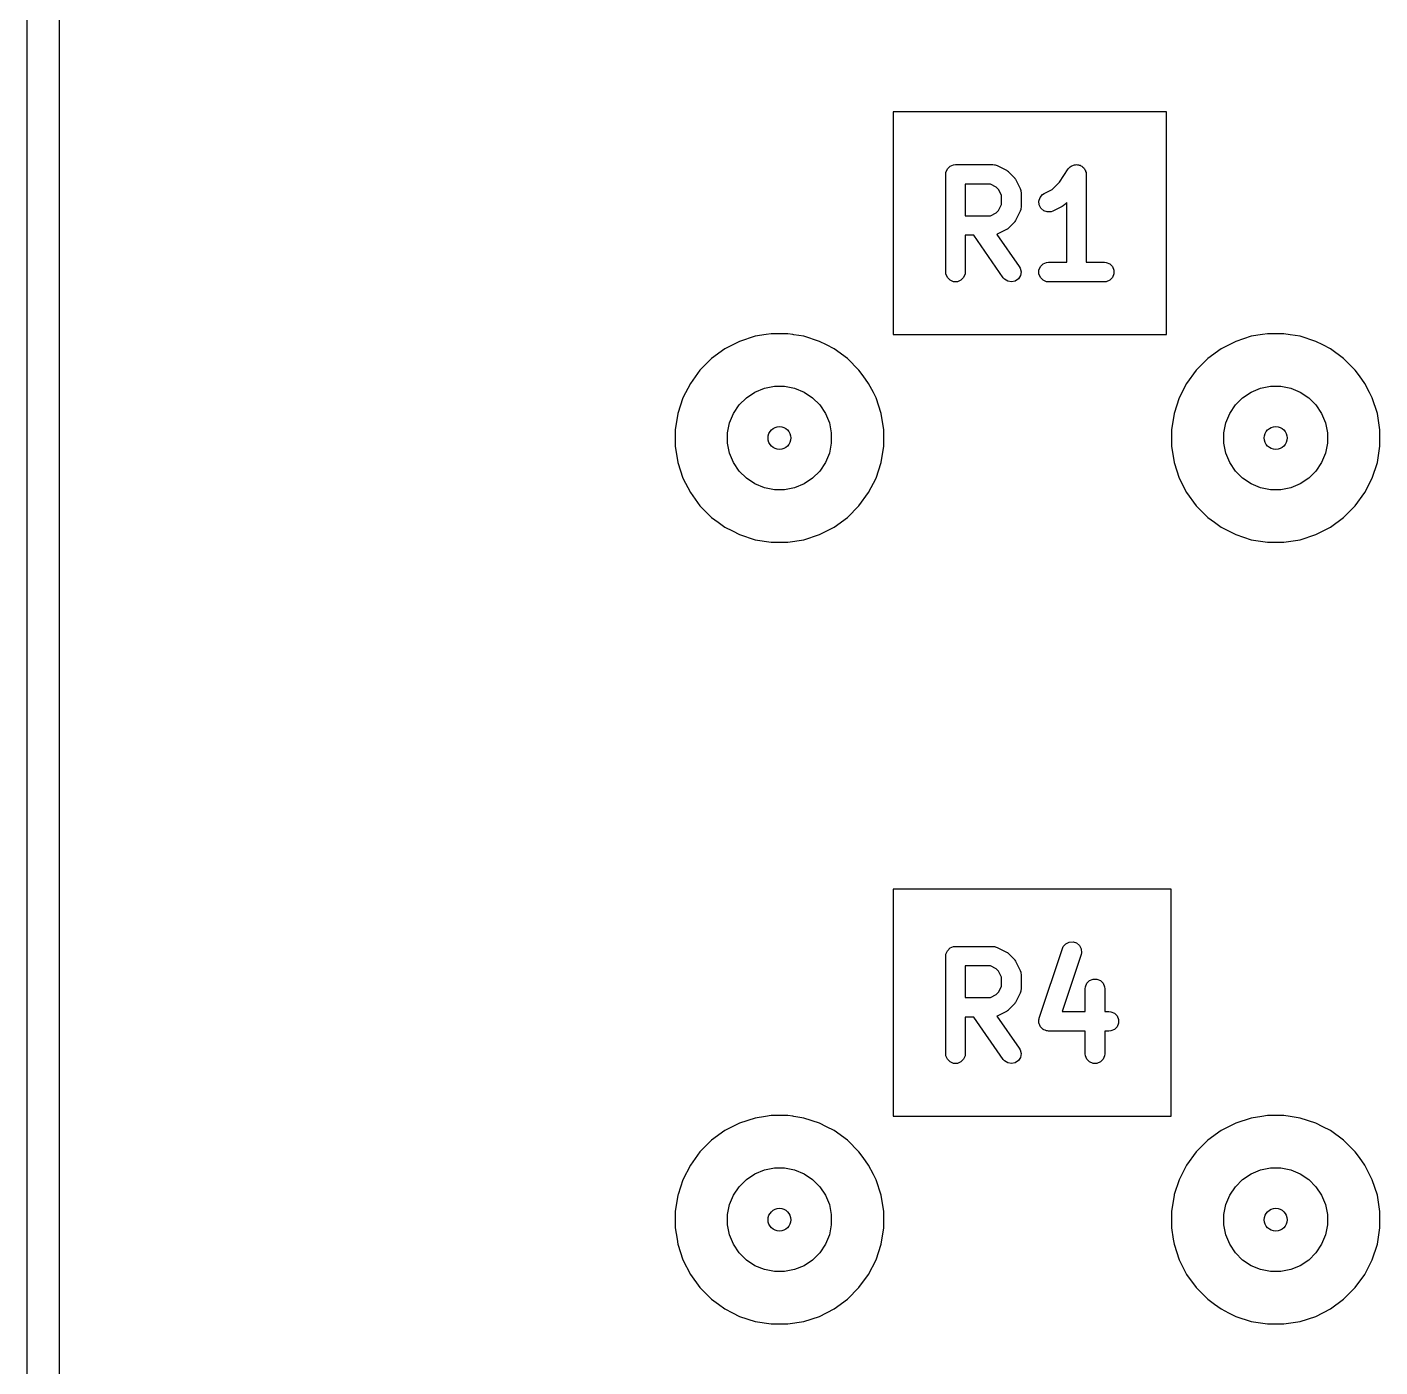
# Model space of a CAD drawing. Extents: x 20 to 124, y -124 to -20.
# Drawn here: x 20 to 40.77, y -99.23 to -78.66 of the extents above; entities that cross this region are included whole.
import ezdxf

# ---------------------------------------------------------------- set-up
doc = ezdxf.new("R2010")
doc.units = 0
doc.layers.add('BLACK', color=7, linetype='CONTINUOUS')
doc.layers.add('WHITE', color=7, linetype='CONTINUOUS')

msp = doc.modelspace()

# ---------------------------------------------------------------- linework, layer by layer
at = {"layer": 'BLACK', "linetype": 'CONTINUOUS'}
for p, q in [((20.5005, -84.844038), (20.5005, -73.844038)), ((37.497972, -79.964984), (33.301257, -79.964984)), ((33.301257, -79.964984), (33.301257, -83.381655)), ((37.497972, -83.381655), (37.497972, -79.964984)), ((34.132037, -80.839992), (34.173421, -80.798608)), ((34.173421, -80.798608), (34.227493, -80.77621)), ((34.227493, -80.77621), (34.256757, -80.773328)), ((34.256757, -80.773328), (34.828186, -80.773328)), ((34.828186, -80.773328), (34.85745, -80.77621)), ((34.85745, -80.77621), (34.86243, -80.778273)), ((34.86243, -80.778273), (34.867805, -80.778655)), ((34.867805, -80.778655), (34.895268, -80.789164)), ((34.895268, -80.789164), (35.038125, -80.860593)), ((36.007723, -80.817372), (36.020065, -80.809106)), ((36.020065, -80.809106), (36.030564, -80.798608)), ((36.030564, -80.798608), (36.04414, -80.792984)), ((36.04414, -80.792984), (36.056353, -80.784806)), ((36.056353, -80.784806), (36.070914, -80.781893)), ((36.070914, -80.781893), (36.084636, -80.77621)), ((36.084636, -80.77621), (36.099333, -80.77621)), ((36.099333, -80.77621), (36.113743, -80.773328)), ((36.113743, -80.773328), (36.128313, -80.77621)), ((36.128313, -80.77621), (36.143164, -80.77621)), ((36.143164, -80.77621), (36.156738, -80.781832)), ((36.156738, -80.781832), (36.171157, -80.784685)), ((36.171157, -80.784685), (36.183517, -80.792925)), ((36.183517, -80.792925), (36.197236, -80.798608)), ((36.197236, -80.798608), (36.207625, -80.808997)), ((36.207625, -80.808997), (36.219856, -80.817151)), ((34.106757, -80.923328), (34.109639, -80.894064)), ((34.106757, -82.423328), (34.106757, -80.923328)), ((34.109639, -80.894064), (34.132037, -80.839992)), ((35.038125, -80.860593), (35.05072, -80.868521)), ((35.05072, -80.868521), (35.054377, -80.870036)), ((35.054377, -80.870036), (35.058494, -80.873415)), ((35.058494, -80.873415), (35.063011, -80.876258)), ((35.063011, -80.876258), (35.065608, -80.879252)), ((35.065608, -80.879252), (35.077108, -80.88869)), ((35.077108, -80.88869), (35.148537, -80.960118)), ((35.148537, -80.960118), (35.157979, -80.971623)), ((35.157979, -80.971623), (35.160971, -80.974218)), ((35.160971, -80.974218), (35.16381, -80.978728)), ((35.16381, -80.978728), (35.167192, -80.982849)), ((35.167192, -80.982849), (35.168707, -80.986508)), ((35.168707, -80.986508), (35.176636, -80.999103)), ((35.176636, -80.999103), (35.248064, -81.141961)), ((35.854473, -81.042051), (35.989093, -80.840123)), ((35.989093, -80.840123), (35.989159, -80.840042)), ((35.989159, -80.840042), (35.98918, -80.839992)), ((35.98918, -80.839992), (35.989291, -80.83988)), ((35.989291, -80.83988), (36.007723, -80.817372)), ((36.219856, -80.817151), (36.228121, -80.829493)), ((36.228121, -80.829493), (36.23862, -80.839992)), ((36.23862, -80.839992), (36.244243, -80.853568)), ((36.244243, -80.853568), (36.252422, -80.865781)), ((36.252422, -80.865781), (36.255334, -80.880343)), ((36.255334, -80.880343), (36.261018, -80.894064)), ((36.261018, -80.894064), (36.263869, -80.923016)), ((36.263869, -80.923016), (36.2639, -80.92317)), ((36.2639, -80.92317), (36.263889, -80.923222)), ((36.263889, -80.923222), (36.2639, -80.923328)), ((36.2639, -80.923328), (36.2639, -82.273328)), ((34.792776, -81.073328), (34.406757, -81.073328)), ((34.406757, -81.073328), (34.406757, -81.559042)), ((34.88219, -81.118035), (34.792776, -81.073328)), ((34.919194, -81.155039), (34.88219, -81.118035)), ((34.9639, -81.244451), (34.919194, -81.155039)), ((35.248064, -81.141961), (35.258574, -81.169424)), ((35.258574, -81.169424), (35.258955, -81.174799)), ((35.258955, -81.174799), (35.261018, -81.179778)), ((35.261018, -81.179778), (35.2639, -81.209042)), ((35.2639, -81.209042), (35.2639, -81.423328)), ((35.593361, -81.233401), (35.618247, -81.217736)), ((35.618247, -81.217736), (35.739332, -81.157192)), ((35.739332, -81.157192), (35.854473, -81.042051)), ((34.919193, -81.477331), (34.9639, -81.387918)), ((34.9639, -81.387918), (34.9639, -81.244451)), ((35.2639, -81.423328), (35.261018, -81.452592)), ((35.536507, -81.333139), (35.555014, -81.277616)), ((35.540656, -81.391519), (35.536507, -81.333139)), ((35.56683, -81.443868), (35.540656, -81.391519)), ((35.555014, -81.277616), (35.593361, -81.233401)), ((35.895268, -81.414635), (35.752411, -81.486064)), ((35.907861, -81.406707), (35.895268, -81.414635)), ((35.911521, -81.405192), (35.907861, -81.406707)), ((35.91564, -81.40181), (35.911521, -81.405192)), ((35.920154, -81.39897), (35.91564, -81.40181)), ((35.92275, -81.395976), (35.920154, -81.39897)), ((35.934252, -81.386537), (35.92275, -81.395976)), ((35.9639, -81.356889), (35.934252, -81.386537)), ((35.9639, -82.273328), (35.9639, -81.356889)), ((34.406757, -81.559042), (34.792776, -81.559042)), ((34.792776, -81.559042), (34.882188, -81.514336)), ((34.882188, -81.514336), (34.919193, -81.477331)), ((35.176636, -81.633267), (35.168709, -81.645858)), ((35.248064, -81.490409), (35.176636, -81.633267)), ((35.258574, -81.462946), (35.248064, -81.490409)), ((35.258955, -81.45757), (35.258574, -81.462946)), ((35.261018, -81.452592), (35.258955, -81.45757)), ((35.611045, -81.482215), (35.56683, -81.443868)), ((35.666568, -81.500722), (35.611045, -81.482215)), ((35.724948, -81.496573), (35.666568, -81.500722)), ((35.752411, -81.486064), (35.724948, -81.496573)), ((34.895268, -81.843206), (34.891833, -81.84452)), ((34.891833, -81.84452), (35.236785, -82.337309)), ((35.038125, -81.771778), (34.895268, -81.843206)), ((35.050718, -81.76385), (35.038125, -81.771778)), ((35.054378, -81.762335), (35.050718, -81.76385)), ((35.058497, -81.758953), (35.054378, -81.762335)), ((35.063011, -81.756113), (35.058497, -81.758953)), ((35.065607, -81.753119), (35.063011, -81.756113)), ((35.077109, -81.74368), (35.065607, -81.753119)), ((35.148538, -81.672251), (35.077109, -81.74368)), ((35.157979, -81.660746), (35.148538, -81.672251)), ((35.160971, -81.658152), (35.157979, -81.660746)), ((35.163809, -81.653642), (35.160971, -81.658152)), ((35.167193, -81.64952), (35.163809, -81.653642)), ((35.168709, -81.645858), (35.167193, -81.64952)), ((34.535802, -81.859042), (34.406757, -81.859042)), ((34.406757, -81.859042), (34.406757, -82.423328)), ((34.991015, -82.509347), (34.535802, -81.859042)), ((34.109639, -82.452592), (34.106757, -82.423328)), ((34.132037, -82.506664), (34.109639, -82.452592)), ((34.403875, -82.452592), (34.381477, -82.506664)), ((34.406757, -82.423328), (34.403875, -82.452592)), ((35.236785, -82.337309), (35.251206, -82.362935)), ((35.251206, -82.362935), (35.263865, -82.420077)), ((35.263865, -82.420077), (35.253694, -82.477713)), ((35.538211, -82.394064), (35.560609, -82.339992)), ((35.538211, -82.452592), (35.538211, -82.394064)), ((35.560609, -82.506664), (35.538211, -82.452592)), ((35.560609, -82.339992), (35.601993, -82.298608)), ((35.601993, -82.298608), (35.656065, -82.27621)), ((35.656065, -82.27621), (35.685329, -82.273328)), ((35.685329, -82.273328), (35.9639, -82.273328)), ((36.2639, -82.273328), (36.542472, -82.273328)), ((36.542472, -82.273328), (36.571736, -82.27621)), ((36.571736, -82.27621), (36.625808, -82.298608)), ((36.625808, -82.298608), (36.667192, -82.339992)), ((36.667192, -82.339992), (36.68959, -82.394064)), ((36.68959, -82.452592), (36.667192, -82.506664)), ((36.68959, -82.394064), (36.68959, -82.452592)), ((34.173421, -82.548048), (34.132037, -82.506664)), ((34.227493, -82.570446), (34.173421, -82.548048)), ((34.286021, -82.570446), (34.227493, -82.570446)), ((34.340093, -82.548048), (34.286021, -82.570446)), ((34.381477, -82.506664), (34.340093, -82.548048)), ((35.010158, -82.531669), (34.991015, -82.509347)), ((35.059515, -82.563122), (35.010158, -82.531669)), ((35.117151, -82.573293), (35.059515, -82.563122)), ((35.174293, -82.560634), (35.117151, -82.573293)), ((35.222241, -82.52707), (35.174293, -82.560634)), ((35.253694, -82.477713), (35.222241, -82.52707)), ((35.601993, -82.548048), (35.560609, -82.506664)), ((35.656065, -82.570446), (35.601993, -82.548048)), ((35.685329, -82.573328), (35.656065, -82.570446)), ((36.542472, -82.573328), (35.685329, -82.573328)), ((36.571736, -82.570446), (36.542472, -82.573328)), ((36.625808, -82.548048), (36.571736, -82.570446)), ((36.667192, -82.506664), (36.625808, -82.548048)), ((30.939516, -83.48676), (30.715051, -83.601132)), ((31.179114, -83.40891), (30.939516, -83.48676)), ((31.351195, -83.381655), (31.179114, -83.40891)), ((31.427938, -83.3695), (31.351195, -83.381655)), ((31.679862, -83.3695), (31.427938, -83.3695)), ((31.756605, -83.381655), (31.679862, -83.3695)), ((31.77583, -83.3847), (31.756605, -83.381655)), ((31.928685, -83.40891), (31.77583, -83.3847)), ((32.168283, -83.48676), (31.928685, -83.40891)), ((32.277318, -83.542317), (32.168283, -83.48676)), ((33.301257, -83.381655), (37.497972, -83.381655)), ((38.559516, -83.48676), (38.335051, -83.601132)), ((38.799114, -83.40891), (38.559516, -83.48676)), ((38.971195, -83.381655), (38.799114, -83.40891)), ((39.047938, -83.3695), (38.971195, -83.381655)), ((39.299862, -83.3695), (39.047938, -83.3695)), ((39.39583, -83.3847), (39.299862, -83.3695)), ((39.548685, -83.40891), (39.39583, -83.3847)), ((39.788283, -83.48676), (39.548685, -83.40891)), ((39.897318, -83.542317), (39.788283, -83.48676)), ((30.715051, -83.601132), (30.51125, -83.749201)), ((32.392745, -83.60113), (32.277318, -83.542317)), ((32.392747, -83.601131), (32.392745, -83.60113)), ((32.392748, -83.601132), (32.392747, -83.601131)), ((32.596549, -83.749201), (32.392748, -83.601132)), ((38.335051, -83.601132), (38.13125, -83.749201)), ((40.012745, -83.60113), (39.897318, -83.542317)), ((40.012747, -83.601131), (40.012745, -83.60113)), ((40.012748, -83.601132), (40.012747, -83.601131)), ((40.216549, -83.749201), (40.012748, -83.601132)), ((30.333101, -83.92735), (30.185032, -84.131151)), ((30.333105, -83.927345), (30.333101, -83.92735)), ((30.511245, -83.749205), (30.333105, -83.927345)), ((30.51125, -83.749201), (30.511245, -83.749205)), ((32.596554, -83.749205), (32.596549, -83.749201)), ((32.774694, -83.927345), (32.596554, -83.749205)), ((32.774698, -83.92735), (32.774694, -83.927345)), ((32.839139, -84.016046), (32.774698, -83.92735)), ((37.953101, -83.92735), (37.805032, -84.131151)), ((37.953105, -83.927345), (37.953101, -83.92735)), ((38.131245, -83.749205), (37.953105, -83.927345)), ((38.13125, -83.749201), (38.131245, -83.749205)), ((40.216554, -83.749205), (40.216549, -83.749201)), ((40.394694, -83.927345), (40.216554, -83.749205)), ((40.394698, -83.92735), (40.394694, -83.927345)), ((40.459139, -84.016046), (40.394698, -83.92735)), ((30.185032, -84.131151), (30.07066, -84.355616)), ((32.92277, -84.131155), (32.839139, -84.016046)), ((32.995647, -84.274184), (32.92277, -84.131155)), ((37.805032, -84.131151), (37.69066, -84.355616)), ((40.54277, -84.131155), (40.459139, -84.016046)), ((40.615647, -84.274184), (40.54277, -84.131155)), ((31.046385, -84.351592), (31.176783, -84.264463)), ((31.176783, -84.264463), (31.321672, -84.204448)), ((31.321672, -84.204448), (31.475486, -84.173852)), ((31.475486, -84.173852), (31.632314, -84.173852)), ((31.632314, -84.173852), (31.786128, -84.204448)), ((31.786128, -84.204448), (31.931017, -84.264463)), ((31.931017, -84.264463), (32.061415, -84.351592)), ((33.037139, -84.355616), (32.995647, -84.274184)), ((38.666385, -84.351592), (38.796783, -84.264463)), ((38.796783, -84.264463), (38.941672, -84.204448)), ((38.941672, -84.204448), (39.095486, -84.173852)), ((39.095486, -84.173852), (39.252314, -84.173852)), ((39.252314, -84.173852), (39.406128, -84.204448)), ((39.406128, -84.204448), (39.551017, -84.264463)), ((39.551017, -84.264463), (39.681415, -84.351592)), ((40.657139, -84.355616), (40.615647, -84.274184)), ((30.07066, -84.355616), (29.99281, -84.595214)), ((30.848363, -84.592883), (30.935492, -84.462485)), ((30.935492, -84.462485), (31.046385, -84.351592)), ((32.061415, -84.351592), (32.172308, -84.462485)), ((32.172308, -84.462485), (32.259437, -84.592883)), ((33.037139, -84.355618), (33.037139, -84.355616)), ((33.037141, -84.355621), (33.037139, -84.355618)), ((33.11499, -84.595215), (33.037141, -84.355621)), ((37.69066, -84.355616), (37.61281, -84.595214)), ((38.468363, -84.592883), (38.555492, -84.462485)), ((38.555492, -84.462485), (38.666385, -84.351592)), ((39.681415, -84.351592), (39.792308, -84.462485)), ((39.792308, -84.462485), (39.879437, -84.592883)), ((40.657139, -84.355618), (40.657139, -84.355616)), ((40.657141, -84.355621), (40.657139, -84.355618)), ((40.73499, -84.595215), (40.657141, -84.355621)), ((29.99281, -84.595214), (29.9534, -84.844038)), ((30.757752, -84.891586), (30.788348, -84.737772)), ((30.788348, -84.737772), (30.848363, -84.592883)), ((32.259437, -84.592883), (32.319452, -84.737772)), ((32.319452, -84.737772), (32.350048, -84.891586)), ((33.1544, -84.844038), (33.11499, -84.595215)), ((37.61281, -84.595214), (37.5734, -84.844038)), ((38.377752, -84.891586), (38.408348, -84.737772)), ((38.408348, -84.737772), (38.468363, -84.592883)), ((39.879437, -84.592883), (39.939452, -84.737772)), ((39.939452, -84.737772), (39.970048, -84.891586)), ((40.7744, -84.844038), (40.73499, -84.595215)), ((20.5005, -96.844038), (20.5005, -84.844038)), ((29.9534, -84.844038), (29.9534, -85.095961)), ((30.757752, -85.048414), (30.757752, -84.891586)), ((32.350048, -84.891586), (32.350048, -85.048414)), ((33.1544, -85.095962), (33.1544, -84.844038)), ((37.5734, -84.844038), (37.5734, -85.095961)), ((38.377752, -85.048414), (38.377752, -84.891586)), ((39.970048, -84.891586), (39.970048, -85.048414)), ((40.7744, -85.095962), (40.7744, -84.844038)), ((29.9534, -85.095961), (29.99281, -85.344785)), ((30.788348, -85.202228), (30.757752, -85.048414)), ((32.350048, -85.048414), (32.319452, -85.202228)), ((33.11499, -85.344785), (33.1544, -85.095962)), ((37.5734, -85.095961), (37.61281, -85.344785)), ((38.408348, -85.202228), (38.377752, -85.048414)), ((39.970048, -85.048414), (39.939452, -85.202228)), ((40.73499, -85.344785), (40.7744, -85.095962)), ((29.99281, -85.344785), (30.07066, -85.584383)), ((30.848363, -85.347117), (30.788348, -85.202228)), ((30.935492, -85.477515), (30.848363, -85.347117)), ((32.259437, -85.347117), (32.172308, -85.477515)), ((32.319452, -85.202228), (32.259437, -85.347117)), ((33.037141, -85.584379), (33.11499, -85.344785)), ((37.61281, -85.344785), (37.69066, -85.584383)), ((38.468363, -85.347117), (38.408348, -85.202228)), ((38.555492, -85.477515), (38.468363, -85.347117)), ((39.879437, -85.347117), (39.792308, -85.477515)), ((39.939452, -85.202228), (39.879437, -85.347117)), ((40.657141, -85.584379), (40.73499, -85.344785)), ((30.07066, -85.584383), (30.185032, -85.808848)), ((31.046385, -85.588408), (30.935492, -85.477515)), ((31.176783, -85.675537), (31.046385, -85.588408)), ((32.061415, -85.588408), (31.931017, -85.675537)), ((32.172308, -85.477515), (32.061415, -85.588408)), ((32.92277, -85.808845), (33.037141, -85.584379)), ((37.69066, -85.584383), (37.805032, -85.808848)), ((38.666385, -85.588408), (38.555492, -85.477515)), ((38.796783, -85.675537), (38.666385, -85.588408)), ((39.681415, -85.588408), (39.551017, -85.675537)), ((39.792308, -85.477515), (39.681415, -85.588408)), ((40.54277, -85.808845), (40.657141, -85.584379)), ((31.321672, -85.735552), (31.176783, -85.675537)), ((31.475486, -85.766148), (31.321672, -85.735552)), ((31.632314, -85.766148), (31.475486, -85.766148)), ((31.786128, -85.735552), (31.632314, -85.766148)), ((31.931017, -85.675537), (31.786128, -85.735552)), ((38.941672, -85.735552), (38.796783, -85.675537)), ((39.095486, -85.766148), (38.941672, -85.735552)), ((39.252314, -85.766148), (39.095486, -85.766148)), ((39.406128, -85.735552), (39.252314, -85.766148)), ((39.551017, -85.675537), (39.406128, -85.735552)), ((30.185032, -85.808848), (30.333101, -86.012649)), ((32.774693, -86.012656), (32.92277, -85.808845)), ((37.805032, -85.808848), (37.953101, -86.012649)), ((40.394693, -86.012656), (40.54277, -85.808845)), ((30.333101, -86.012649), (30.333105, -86.012654)), ((30.333105, -86.012654), (30.511245, -86.190794)), ((30.511245, -86.190794), (30.51125, -86.190798)), ((30.51125, -86.190798), (30.612587, -86.264423)), ((32.392745, -86.33887), (32.596556, -86.190793)), ((32.596556, -86.190793), (32.774693, -86.012656)), ((37.953101, -86.012649), (37.953105, -86.012654)), ((37.953105, -86.012654), (38.131245, -86.190794)), ((38.131245, -86.190794), (38.13125, -86.190798)), ((38.13125, -86.190798), (38.232587, -86.264423)), ((40.012745, -86.33887), (40.216556, -86.190793)), ((40.216556, -86.190793), (40.394693, -86.012656)), ((30.612587, -86.264423), (30.715055, -86.33887)), ((30.715055, -86.33887), (30.830486, -86.397685)), ((30.830486, -86.397685), (30.939516, -86.453239)), ((32.168279, -86.453241), (32.392745, -86.33887)), ((38.232587, -86.264423), (38.335055, -86.33887)), ((38.335055, -86.33887), (38.450486, -86.397685)), ((38.450486, -86.397685), (38.559516, -86.453239)), ((39.788279, -86.453241), (40.012745, -86.33887)), ((30.939516, -86.453239), (30.939518, -86.453239)), ((30.939518, -86.453239), (30.939521, -86.453241)), ((30.939521, -86.453241), (31.179115, -86.53109)), ((31.179115, -86.53109), (31.427938, -86.5705)), ((31.427938, -86.5705), (31.427939, -86.5705)), ((31.427939, -86.5705), (31.679861, -86.5705)), ((31.679861, -86.5705), (31.679862, -86.5705)), ((31.679862, -86.5705), (31.928685, -86.53109)), ((31.928685, -86.53109), (32.168279, -86.453241)), ((38.559516, -86.453239), (38.559518, -86.453239)), ((38.559518, -86.453239), (38.559521, -86.453241)), ((38.559521, -86.453241), (38.799115, -86.53109)), ((38.799115, -86.53109), (39.047938, -86.5705)), ((39.047938, -86.5705), (39.047939, -86.5705)), ((39.047939, -86.5705), (39.299861, -86.5705)), ((39.299861, -86.5705), (39.299862, -86.5705)), ((39.299862, -86.5705), (39.548685, -86.53109)), ((39.548685, -86.53109), (39.788279, -86.453241)), ((37.5694, -91.894676), (33.301257, -91.894676)), ((33.301257, -91.894676), (33.301257, -95.381655)), ((37.5694, -92.57341), (37.5694, -91.894676)), ((37.5694, -92.630553), (37.5694, -92.57341)), ((37.5694, -94.875039), (37.5694, -92.630553)), ((34.109639, -92.894064), (34.132037, -92.839992)), ((34.132037, -92.839992), (34.173421, -92.798608)), ((34.173421, -92.798608), (34.227493, -92.77621)), ((34.227493, -92.77621), (34.256757, -92.773328)), ((34.256757, -92.773328), (34.828186, -92.773328)), ((34.828186, -92.773328), (34.85745, -92.77621)), ((34.85745, -92.77621), (34.86243, -92.778273)), ((34.86243, -92.778273), (34.867805, -92.778655)), ((34.867805, -92.778655), (34.895268, -92.789164)), ((34.895268, -92.789164), (35.038125, -92.860593)), ((35.038125, -92.860593), (35.05072, -92.868521)), ((35.543027, -93.875894), (35.900169, -92.804466)), ((35.900169, -92.804466), (35.912158, -92.777615)), ((35.912158, -92.777615), (35.950505, -92.733401)), ((35.950505, -92.733401), (36.002852, -92.707227)), ((36.002852, -92.707227), (36.061232, -92.703078)), ((36.061232, -92.703078), (36.116757, -92.721586)), ((36.116757, -92.721586), (36.160971, -92.759934)), ((36.160971, -92.759934), (36.187145, -92.812281)), ((36.187145, -92.812281), (36.191294, -92.870661)), ((34.106757, -92.923328), (34.109639, -92.894064)), ((34.106757, -94.423328), (34.106757, -92.923328)), ((35.05072, -92.868521), (35.054377, -92.870036)), ((35.054377, -92.870036), (35.058494, -92.873415)), ((35.058494, -92.873415), (35.063011, -92.876258)), ((35.063011, -92.876258), (35.065608, -92.879252)), ((35.065608, -92.879252), (35.077108, -92.88869)), ((35.077108, -92.88869), (35.148537, -92.960118)), ((35.148537, -92.960118), (35.157979, -92.971623)), ((35.157979, -92.971623), (35.160971, -92.974218)), ((35.160971, -92.974218), (35.16381, -92.978728)), ((35.16381, -92.978728), (35.167192, -92.982849)), ((35.167192, -92.982849), (35.168707, -92.986508)), ((35.168707, -92.986508), (35.176636, -92.999103)), ((35.176636, -92.999103), (35.248064, -93.141961)), ((36.184774, -92.899335), (35.893442, -93.773328)), ((36.191294, -92.870661), (36.184774, -92.899335)), ((34.792776, -93.073328), (34.406757, -93.073328)), ((34.406757, -93.073328), (34.406757, -93.559042)), ((34.88219, -93.118035), (34.792776, -93.073328)), ((34.919194, -93.155039), (34.88219, -93.118035)), ((34.9639, -93.244451), (34.919194, -93.155039)), ((34.9639, -93.387918), (34.9639, -93.244451)), ((35.248064, -93.141961), (35.258574, -93.169424)), ((35.258574, -93.169424), (35.258955, -93.174799)), ((35.258955, -93.174799), (35.261018, -93.179778)), ((35.261018, -93.179778), (35.2639, -93.209042)), ((35.2639, -93.209042), (35.2639, -93.423328)), ((36.316279, -93.298608), (36.370351, -93.27621)), ((36.370351, -93.27621), (36.428879, -93.27621)), ((36.428879, -93.27621), (36.482951, -93.298608)), ((34.882188, -93.514336), (34.919193, -93.477331)), ((34.919193, -93.477331), (34.9639, -93.387918)), ((35.258574, -93.462946), (35.248064, -93.490409)), ((35.258955, -93.45757), (35.258574, -93.462946)), ((35.261018, -93.452592), (35.258955, -93.45757)), ((35.2639, -93.423328), (35.261018, -93.452592)), ((36.249615, -93.423328), (36.252497, -93.394064)), ((36.249615, -93.773328), (36.249615, -93.423328)), ((36.252497, -93.394064), (36.274895, -93.339992)), ((36.274895, -93.339992), (36.316279, -93.298608)), ((36.482951, -93.298608), (36.524335, -93.339992)), ((36.524335, -93.339992), (36.546733, -93.394064)), ((36.546733, -93.394064), (36.549615, -93.423328)), ((36.549615, -93.423328), (36.549615, -93.773328)), ((34.406757, -93.559042), (34.792776, -93.559042)), ((34.792776, -93.559042), (34.882188, -93.514336)), ((35.148538, -93.672251), (35.077109, -93.74368)), ((35.157979, -93.660746), (35.148538, -93.672251)), ((35.160971, -93.658152), (35.157979, -93.660746)), ((35.163809, -93.653642), (35.160971, -93.658152)), ((35.167193, -93.64952), (35.163809, -93.653642)), ((35.168709, -93.645858), (35.167193, -93.64952)), ((35.176636, -93.633267), (35.168709, -93.645858)), ((35.248064, -93.490409), (35.176636, -93.633267)), ((34.535802, -93.859042), (34.406757, -93.859042)), ((34.406757, -93.859042), (34.406757, -94.423328)), ((34.991015, -94.509347), (34.535802, -93.859042)), ((34.895268, -93.843206), (34.891833, -93.84452)), ((34.891833, -93.84452), (35.236785, -94.337309)), ((35.038125, -93.771778), (34.895268, -93.843206)), ((35.050718, -93.76385), (35.038125, -93.771778)), ((35.054378, -93.762335), (35.050718, -93.76385)), ((35.058497, -93.758953), (35.054378, -93.762335)), ((35.063011, -93.756113), (35.058497, -93.758953)), ((35.065607, -93.753119), (35.063011, -93.756113)), ((35.077109, -93.74368), (35.065607, -93.753119)), ((35.536507, -93.904567), (35.538211, -93.897073)), ((35.538211, -93.894064), (35.539728, -93.890401)), ((35.538211, -93.897073), (35.538211, -93.894064)), ((35.539728, -93.890401), (35.543027, -93.875894)), ((35.893442, -93.773328), (36.249615, -93.773328)), ((36.549615, -93.773328), (36.6139, -93.773328)), ((36.6139, -93.773328), (36.643164, -93.77621)), ((36.643164, -93.77621), (36.697236, -93.798608)), ((36.697236, -93.798608), (36.73862, -93.839992)), ((36.73862, -93.839992), (36.761018, -93.894064)), ((36.761018, -93.894064), (36.761018, -93.952592)), ((35.538211, -93.928544), (35.536507, -93.904567)), ((35.538211, -93.952592), (35.538211, -93.928544)), ((35.540273, -93.957572), (35.538211, -93.952592)), ((35.540656, -93.962948), (35.540273, -93.957572)), ((35.551408, -93.984452), (35.540656, -93.962948)), ((35.560609, -94.006664), (35.551408, -93.984452)), ((35.564419, -94.010474), (35.560609, -94.006664)), ((35.56683, -94.015295), (35.564419, -94.010474)), ((35.584991, -94.031046), (35.56683, -94.015295)), ((35.601993, -94.048048), (35.584991, -94.031046)), ((35.606972, -94.05011), (35.601993, -94.048048)), ((35.611044, -94.053642), (35.606972, -94.05011)), ((35.63385, -94.061244), (35.611044, -94.053642)), ((35.656065, -94.070446), (35.63385, -94.061244)), ((35.663716, -94.071199), (35.656065, -94.070446)), ((35.666568, -94.07215), (35.663716, -94.071199)), ((35.670517, -94.071869), (35.666568, -94.07215)), ((35.685329, -94.073328), (35.670517, -94.071869)), ((36.249615, -94.073328), (35.685329, -94.073328)), ((36.249615, -94.423328), (36.249615, -94.073328)), ((36.6139, -94.073328), (36.549615, -94.073328)), ((36.549615, -94.073328), (36.549615, -94.423328)), ((36.643164, -94.070446), (36.6139, -94.073328)), ((36.697236, -94.048048), (36.643164, -94.070446)), ((36.73862, -94.006664), (36.697236, -94.048048)), ((36.761018, -93.952592), (36.73862, -94.006664)), ((34.109639, -94.452592), (34.106757, -94.423328)), ((34.132037, -94.506664), (34.109639, -94.452592)), ((34.173421, -94.548048), (34.132037, -94.506664)), ((34.381477, -94.506664), (34.340093, -94.548048)), ((34.403875, -94.452592), (34.381477, -94.506664)), ((34.406757, -94.423328), (34.403875, -94.452592)), ((35.010158, -94.531669), (34.991015, -94.509347)), ((35.253694, -94.477713), (35.222241, -94.52707)), ((35.236785, -94.337309), (35.251206, -94.362935)), ((35.251206, -94.362935), (35.263865, -94.420077)), ((35.263865, -94.420077), (35.253694, -94.477713)), ((36.252497, -94.452592), (36.249615, -94.423328)), ((36.274895, -94.506664), (36.252497, -94.452592)), ((36.316279, -94.548048), (36.274895, -94.506664)), ((36.524335, -94.506664), (36.482951, -94.548048)), ((36.546733, -94.452592), (36.524335, -94.506664)), ((36.549615, -94.423328), (36.546733, -94.452592)), ((34.227493, -94.570446), (34.173421, -94.548048)), ((34.286021, -94.570446), (34.227493, -94.570446)), ((34.340093, -94.548048), (34.286021, -94.570446)), ((35.059515, -94.563122), (35.010158, -94.531669)), ((35.117151, -94.573293), (35.059515, -94.563122)), ((35.174293, -94.560634), (35.117151, -94.573293)), ((35.222241, -94.52707), (35.174293, -94.560634)), ((36.370351, -94.570446), (36.316279, -94.548048)), ((36.428879, -94.570446), (36.370351, -94.570446)), ((36.482951, -94.548048), (36.428879, -94.570446)), ((37.5694, -95.381655), (37.5694, -94.875039)), ((30.939516, -95.48676), (30.715051, -95.601132)), ((31.179114, -95.40891), (30.939516, -95.48676)), ((31.339502, -95.383507), (31.179114, -95.40891)), ((31.427938, -95.3695), (31.339502, -95.383507)), ((31.679862, -95.3695), (31.427938, -95.3695)), ((31.756605, -95.381655), (31.679862, -95.3695)), ((31.77583, -95.3847), (31.756605, -95.381655)), ((31.928685, -95.40891), (31.77583, -95.3847)), ((32.168283, -95.48676), (31.928685, -95.40891)), ((32.277318, -95.542317), (32.168283, -95.48676)), ((32.392745, -95.60113), (32.277318, -95.542317)), ((33.301257, -95.381655), (37.5694, -95.381655)), ((38.559516, -95.48676), (38.335051, -95.601132)), ((38.799114, -95.40891), (38.559516, -95.48676)), ((38.959502, -95.383507), (38.799114, -95.40891)), ((39.047938, -95.3695), (38.959502, -95.383507)), ((39.299862, -95.3695), (39.047938, -95.3695)), ((39.39583, -95.3847), (39.299862, -95.3695)), ((39.548685, -95.40891), (39.39583, -95.3847)), ((39.788283, -95.48676), (39.548685, -95.40891)), ((39.897318, -95.542317), (39.788283, -95.48676)), ((40.012745, -95.60113), (39.897318, -95.542317)), ((30.511245, -95.749205), (30.333105, -95.927345)), ((30.51125, -95.749201), (30.511245, -95.749205)), ((30.715051, -95.601132), (30.51125, -95.749201)), ((32.392747, -95.601131), (32.392745, -95.60113)), ((32.392748, -95.601132), (32.392747, -95.601131)), ((32.596549, -95.749201), (32.392748, -95.601132)), ((32.596554, -95.749205), (32.596549, -95.749201)), ((32.774694, -95.927345), (32.596554, -95.749205)), ((38.131245, -95.749205), (37.953105, -95.927345)), ((38.13125, -95.749201), (38.131245, -95.749205)), ((38.335051, -95.601132), (38.13125, -95.749201)), ((40.012747, -95.601131), (40.012745, -95.60113)), ((40.012748, -95.601132), (40.012747, -95.601131)), ((40.216549, -95.749201), (40.012748, -95.601132)), ((40.216554, -95.749205), (40.216549, -95.749201)), ((40.394694, -95.927345), (40.216554, -95.749205)), ((30.333101, -95.92735), (30.185032, -96.131151)), ((30.333105, -95.927345), (30.333101, -95.92735)), ((32.774698, -95.92735), (32.774694, -95.927345)), ((32.839139, -96.016046), (32.774698, -95.92735)), ((37.953101, -95.92735), (37.805032, -96.131151)), ((37.953105, -95.927345), (37.953101, -95.92735)), ((40.394698, -95.92735), (40.394694, -95.927345)), ((40.459139, -96.016046), (40.394698, -95.92735)), ((30.185032, -96.131151), (30.07066, -96.355616)), ((31.321672, -96.204448), (31.475486, -96.173852)), ((31.475486, -96.173852), (31.632314, -96.173852)), ((31.632314, -96.173852), (31.786128, -96.204448)), ((32.92277, -96.131155), (32.839139, -96.016046)), ((32.995647, -96.274184), (32.92277, -96.131155)), ((37.805032, -96.131151), (37.69066, -96.355616)), ((38.941672, -96.204448), (39.095486, -96.173852)), ((39.095486, -96.173852), (39.252314, -96.173852)), ((39.252314, -96.173852), (39.406128, -96.204448)), ((40.54277, -96.131155), (40.459139, -96.016046)), ((40.615647, -96.274184), (40.54277, -96.131155)), ((30.07066, -96.355616), (29.996614, -96.583506)), ((30.935492, -96.462485), (31.046385, -96.351592)), ((31.046385, -96.351592), (31.176783, -96.264463)), ((31.176783, -96.264463), (31.321672, -96.204448)), ((31.786128, -96.204448), (31.931017, -96.264463)), ((31.931017, -96.264463), (32.061415, -96.351592)), ((32.061415, -96.351592), (32.172308, -96.462485)), ((33.037139, -96.355616), (32.995647, -96.274184)), ((33.037139, -96.355618), (33.037139, -96.355616)), ((33.037141, -96.355621), (33.037139, -96.355618)), ((33.11499, -96.595215), (33.037141, -96.355621)), ((37.69066, -96.355616), (37.616614, -96.583506)), ((38.555492, -96.462485), (38.666385, -96.351592)), ((38.666385, -96.351592), (38.796783, -96.264463)), ((38.796783, -96.264463), (38.941672, -96.204448)), ((39.406128, -96.204448), (39.551017, -96.264463)), ((39.551017, -96.264463), (39.681415, -96.351592)), ((39.681415, -96.351592), (39.792308, -96.462485)), ((40.657139, -96.355616), (40.615647, -96.274184)), ((40.657139, -96.355618), (40.657139, -96.355616)), ((40.657141, -96.355621), (40.657139, -96.355618)), ((40.73499, -96.595215), (40.657141, -96.355621)), ((29.99281, -96.595215), (29.9534, -96.844038)), ((29.996614, -96.583506), (29.99281, -96.595215)), ((30.788348, -96.737772), (30.848363, -96.592883)), ((30.848363, -96.592883), (30.935492, -96.462485)), ((32.172308, -96.462485), (32.259437, -96.592883)), ((32.259437, -96.592883), (32.319452, -96.737772)), ((33.1544, -96.844038), (33.11499, -96.595215)), ((37.61281, -96.595215), (37.5734, -96.844038)), ((37.616614, -96.583506), (37.61281, -96.595215)), ((38.408348, -96.737772), (38.468363, -96.592883)), ((38.468363, -96.592883), (38.555492, -96.462485)), ((39.792308, -96.462485), (39.879437, -96.592883)), ((39.879437, -96.592883), (39.939452, -96.737772)), ((40.7744, -96.844038), (40.73499, -96.595215)), ((30.757752, -96.891586), (30.788348, -96.737772)), ((32.319452, -96.737772), (32.350048, -96.891586)), ((38.377752, -96.891586), (38.408348, -96.737772)), ((39.939452, -96.737772), (39.970048, -96.891586)), ((20.5005, -123.3755), (20.5005, -96.844038)), ((29.9534, -96.844038), (29.9534, -97.095962)), ((30.757752, -97.048414), (30.757752, -96.891586)), ((32.350048, -96.891586), (32.350048, -97.048414)), ((33.1544, -97.095962), (33.1544, -96.844038)), ((37.5734, -96.844038), (37.5734, -97.095962)), ((38.377752, -97.048414), (38.377752, -96.891586)), ((39.970048, -96.891586), (39.970048, -97.048414)), ((40.7744, -97.095962), (40.7744, -96.844038)), ((29.9534, -97.095962), (29.980889, -97.269522)), ((30.788348, -97.202228), (30.757752, -97.048414)), ((30.848363, -97.347117), (30.788348, -97.202228)), ((32.319452, -97.202228), (32.259437, -97.347117)), ((32.350048, -97.048414), (32.319452, -97.202228)), ((33.11499, -97.344785), (33.1544, -97.095962)), ((37.5734, -97.095962), (37.600889, -97.269522)), ((38.408348, -97.202228), (38.377752, -97.048414)), ((38.468363, -97.347117), (38.408348, -97.202228)), ((39.939452, -97.202228), (39.879437, -97.347117)), ((39.970048, -97.048414), (39.939452, -97.202228)), ((40.73499, -97.344785), (40.7744, -97.095962)), ((29.980889, -97.269522), (29.99281, -97.344785)), ((29.99281, -97.344785), (30.07066, -97.584383)), ((30.935492, -97.477515), (30.848363, -97.347117)), ((32.259437, -97.347117), (32.172308, -97.477515)), ((33.037141, -97.584379), (33.11499, -97.344785)), ((37.600889, -97.269522), (37.61281, -97.344785)), ((37.61281, -97.344785), (37.69066, -97.584383)), ((38.555492, -97.477515), (38.468363, -97.347117)), ((39.879437, -97.347117), (39.792308, -97.477515)), ((40.657141, -97.584379), (40.73499, -97.344785)), ((30.07066, -97.584383), (30.185032, -97.808848)), ((31.046385, -97.588408), (30.935492, -97.477515)), ((31.176783, -97.675537), (31.046385, -97.588408)), ((32.061415, -97.588408), (31.931017, -97.675537)), ((32.172308, -97.477515), (32.061415, -97.588408)), ((32.92277, -97.808845), (33.037141, -97.584379)), ((37.69066, -97.584383), (37.805032, -97.808848)), ((38.666385, -97.588408), (38.555492, -97.477515)), ((38.796783, -97.675537), (38.666385, -97.588408)), ((39.681415, -97.588408), (39.551017, -97.675537)), ((39.792308, -97.477515), (39.681415, -97.588408)), ((40.54277, -97.808845), (40.657141, -97.584379)), ((30.185032, -97.808848), (30.333101, -98.012649)), ((31.321672, -97.735552), (31.176783, -97.675537)), ((31.475486, -97.766148), (31.321672, -97.735552)), ((31.632314, -97.766148), (31.475486, -97.766148)), ((31.786128, -97.735552), (31.632314, -97.766148)), ((31.931017, -97.675537), (31.786128, -97.735552)), ((32.774693, -98.012656), (32.92277, -97.808845)), ((37.805032, -97.808848), (37.953101, -98.012649)), ((38.941672, -97.735552), (38.796783, -97.675537)), ((39.095486, -97.766148), (38.941672, -97.735552)), ((39.252314, -97.766148), (39.095486, -97.766148)), ((39.406128, -97.735552), (39.252314, -97.766148)), ((39.551017, -97.675537), (39.406128, -97.735552)), ((40.394693, -98.012656), (40.54277, -97.808845)), ((30.333101, -98.012649), (30.333105, -98.012654)), ((30.333105, -98.012654), (30.511245, -98.190794)), ((32.596556, -98.190793), (32.774693, -98.012656)), ((37.953101, -98.012649), (37.953105, -98.012654)), ((37.953105, -98.012654), (38.131245, -98.190794)), ((40.216556, -98.190793), (40.394693, -98.012656)), ((30.511245, -98.190794), (30.51125, -98.190798)), ((30.51125, -98.190798), (30.615322, -98.26641)), ((32.392745, -98.33887), (32.596556, -98.190793)), ((38.131245, -98.190794), (38.13125, -98.190798)), ((38.13125, -98.190798), (38.235322, -98.26641)), ((40.012745, -98.33887), (40.216556, -98.190793)), ((30.615322, -98.26641), (30.715055, -98.33887)), ((30.715055, -98.33887), (30.830486, -98.397685)), ((30.830486, -98.397685), (30.939516, -98.453239)), ((30.939516, -98.453239), (30.939518, -98.453239)), ((30.939518, -98.453239), (30.939521, -98.453241)), ((30.939521, -98.453241), (31.179115, -98.53109)), ((31.928685, -98.53109), (32.168279, -98.453241)), ((32.168279, -98.453241), (32.392745, -98.33887)), ((38.235322, -98.26641), (38.335055, -98.33887)), ((38.335055, -98.33887), (38.450486, -98.397685)), ((38.450486, -98.397685), (38.559516, -98.453239)), ((38.559516, -98.453239), (38.559518, -98.453239)), ((38.559518, -98.453239), (38.559521, -98.453241)), ((38.559521, -98.453241), (38.799115, -98.53109)), ((39.548685, -98.53109), (39.788279, -98.453241)), ((39.788279, -98.453241), (40.012745, -98.33887)), ((31.179115, -98.53109), (31.427938, -98.5705)), ((31.427938, -98.5705), (31.427939, -98.5705)), ((31.427939, -98.5705), (31.679861, -98.5705)), ((31.679861, -98.5705), (31.679862, -98.5705)), ((31.679862, -98.5705), (31.928685, -98.53109)), ((38.799115, -98.53109), (39.047938, -98.5705)), ((39.047938, -98.5705), (39.047939, -98.5705)), ((39.047939, -98.5705), (39.299861, -98.5705)), ((39.299861, -98.5705), (39.299862, -98.5705)), ((39.299862, -98.5705), (39.548685, -98.53109))]:
    msp.add_line(p, q, dxfattribs=at)
at = {"layer": 'BLACK'}
for centre in [(31.5539, -84.97), (39.1739, -84.97), (31.5539, -96.97), (39.1739, -96.97)]:
    msp.add_circle(centre, 0.175, dxfattribs=at)
at = {"layer": 'WHITE', "linetype": 'CONTINUOUS'}
msp.add_line((20, -124), (20, -20), dxfattribs=at)
at = {"layer": 'WHITE'}
for centre in [(31.5539, -84.97), (39.1739, -84.97), (31.5539, -96.97), (39.1739, -96.97)]:
    msp.add_circle(centre, 0.175, dxfattribs=at)

doc.saveas('drawing.dxf')
